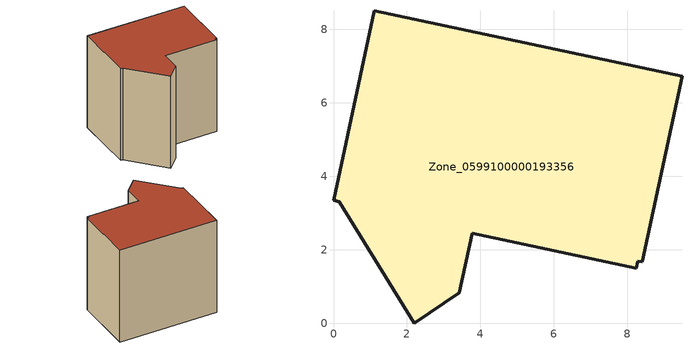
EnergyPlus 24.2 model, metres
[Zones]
Zone_0599100000193356
 floor ground (C_G): 2.19,0 0.15,3.31 0,3.35 1.11,8.51 9.49,6.72 8.4,1.67 8.28,1.69 8.25,1.49 3.78,2.45 3.43,0.83 z0
 wall outside (C_F): 0.15,3.31 2.19,0 3.43,0.83 3.78,2.45 8.25,1.49 8.28,1.69 8.4,1.67 9.49,6.72 1.11,8.51 0,3.35 0.15,3.31 z0:8.48
 roof outside (C_R): 8.4,1.67 9.49,6.72 1.11,8.51 0,3.35 0.15,3.31 2.19,0 3.43,0.83 3.78,2.45 8.25,1.49 8.28,1.69 z8.48
[BUILDING]
Pand.0599100000193356: North Axis=0; Terrain=City; Loads Convergence Tolerance Value=0.04; Temperature Convergence Tolerance Value=0.4; Solar Distribution=FullExterior; Maximum Number of Warmup Days=25; Minimum Number of Warmup Days=1
[Site:Location]
Rotterdam.The.Hague.AP_ZH_NLD Design_Conditions: Latitude=51.96; Longitude=4.45; Time Zone=1; Elevation=-4.5
[SITE:GROUNDTEMPERATURE:BUILDINGSURFACE]
18, 18, 18, 18, 18, 18, 18, 18, 18, 18, 18, 18
[MATERIAL] Thermal Absorptance=0.9; Solar Absorptance=0.7; Visible Absorptance=0.7
Name | Roughness | Thickness | Conductivity | Density | Specific Heat
G.TC.1975-1991 | MediumSmooth | 0.15 | 0.288461 | 540 | 1210
F.TC.1975-1991 | Rough | 0.3 | 0.230769 | 1920 | 840
R.TC.1975-1991 | MediumRough | 0.2 | 0.153846 | 1500 | 1000
[CONSTRUCTION]
C_G: G.TC.1975-1991
C_F: F.TC.1975-1991
C_R: R.TC.1975-1991
[ZONE]
Zone_0599100000193356: Type=1; Multiplier=1; Ceiling Height=Autocalculate; Volume=Autocalculate; Floor Area=autocalculate; Part of Total Floor Area=Yes
[ZONEINFILTRATION:DESIGNFLOWRATE]
Infil_Zone_0599100000193356: Zone or ZoneList or Space or SpaceList=Zone_0599100000193356; Schedule=AlwaysOn; Design Flow Rate Calculation Method=Flow/Area; Flow Rate per Floor Area=0.003; Constant Term Coefficient=1; Temperature Term Coefficient=0; Velocity Term Coefficient=0; Velocity Squared Term Coefficient=0
[HVACTEMPLATE:ZONE:IDEALLOADSAIRSYSTEM]
Zone_0599100000193356: Maximum Heating Supply Air Temperature=50; Minimum Cooling Supply Air Temperature=13; Maximum Heating Supply Air Humidity Ratio=0.0156; Minimum Cooling Supply Air Humidity Ratio=0.0077; Heating Limit=NoLimit; Cooling Limit=NoLimit; Dehumidification Control Type=ConstantSensibleHeatRatio; Cooling Sensible Heat Ratio=0.7; Dehumidification Setpoint=60; Humidification Control Type=None; Humidification Setpoint=30; Outdoor Air Method=None; Outdoor Air Flow Rate per Person=0.00944; Outdoor Air Flow Rate per Zone Floor Area=0; Outdoor Air Flow Rate per Zone=0; Demand Controlled Ventilation Type=None; Outdoor Air Economizer Type=NoEconomizer; Heat Recovery Type=None; Sensible Heat Recovery Effectiveness=0.7; Latent Heat Recovery Effectiveness=0.65
[ZONECONTROL:THERMOSTAT]
ThermostatControl_Zone_0599100000193356: Zone or ZoneList=Zone_0599100000193356; Control Type Schedule=DualSetpointControlType; Control 1=Thermostat_Zone_0599100000193356; Temperature Difference Between Cutout And Setpoint=0
[THERMOSTATSETPOINT:DUALSETPOINT]
Thermostat_Zone_0599100000193356: Heating Setpoint Temperature Schedule=HeatingSetpoint_Zone_0599100000193356; Cooling Setpoint Temperature Schedule=CoolingSetpoint_Zone_0599100000193356
[SCHEDULE:COMPACT]
HeatingSetpoint_Zone_0599100000193356: Through: 12/31, For: AllDays, Until: 24:00, 21
CoolingSetpoint_Zone_0599100000193356: Through: 12/31, For: AllDays, Until: 24:00, 24
DualSetpointControlType: Through: 12/31, For: AllDays, Until: 24:00, 4
AlwaysOn: Through: 12/31, For: AllDays, Until: 24:00, 1
